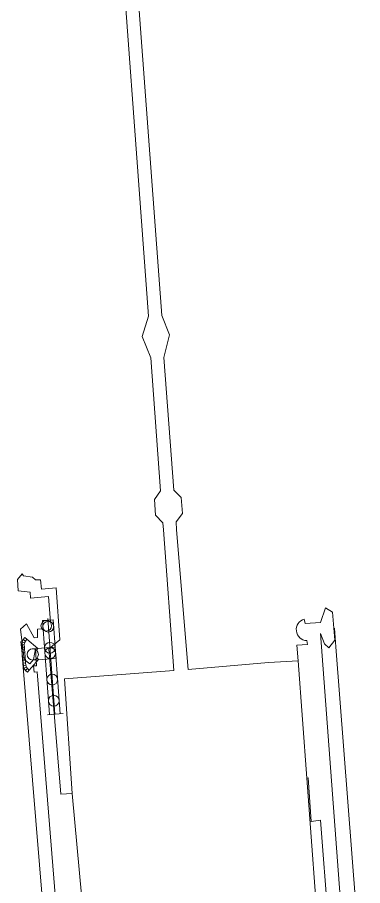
# Model space of a CAD drawing. Header units: millimetres. Extents: x 0 to 840, y 0 to 594.
# Drawn here: x 666.538 to 668.491, y 210.992 to 215.903 of the extents above; entities that cross this region are included whole.
import ezdxf

# ---------------------------------------------------------------- set-up
doc = ezdxf.new("R2010")
doc.units = ezdxf.units.MM
doc.layers.add('AC-0000-BESTAAND-co-06', color=1, linetype='Continuous')

msp = doc.modelspace()

# ---------------------------------------------------------------- linework, layer by layer
at = {"layer": 'AC-0000-BESTAAND-co-06', "linetype": 'Continuous', "lineweight": 13, "transparency": 33554687}
for p, q in [((666.7405, 212.496), (666.6797, 212.4915)), ((666.6797, 212.4915), (666.719, 211.9592)), ((666.7095, 212.5028), (666.7494, 211.9614)), ((666.7405, 212.496), (666.7798, 211.9637)), ((666.5921, 212.3853), (666.6531, 212.3327)), ((666.5649, 212.3106), (666.5672, 212.2807)), ((666.5799, 212.3117), (666.5821, 212.2818)), ((666.6225, 212.3319), (666.7519, 212.3414)), ((666.6458, 212.3242), (666.6531, 212.3327)), ((666.7519, 212.3414), (666.7566, 212.2776)), ((668.3398, 212.3427), (668.4905, 210.398)), ((666.5657, 212.2956), (666.77, 209.8031)), ((666.605, 212.2108), (666.6576, 212.2718)), ((666.6272, 212.2681), (666.7566, 212.2776)), ((666.6491, 212.2791), (666.6576, 212.2718)), ((666.7964, 211.9649), (666.709, 211.9584))]:
    msp.add_line(p, q, dxfattribs=at)
at = {"layer": 'AC-0000-BESTAAND-co-06', "linetype": 'Continuous', "lineweight": 13, "transparency": 33554687, "flags": 128}
for points in [[(667.0507, 216.9849), (667.086, 216.8501), (667.2804, 214.213), (667.2446, 214.0975), (667.2929, 213.977), (667.3481, 213.2245), (667.3133, 213.1754), (667.3192, 213.0866), (667.3614, 213.0441), (667.3642, 213.0054)], [(667.4388, 213.0054), (667.4352, 213.05), (667.4716, 213.0969), (667.4642, 213.1872), (667.422, 213.2293), (667.3658, 213.98), (667.3988, 214.1075), (667.3545, 214.2171), (667.1587, 216.856), (667.1759, 216.9942)], [(667.3642, 213.0054), (667.4226, 212.2094), (666.8049, 212.162), (666.8475, 211.5133), (666.9033, 210.9185), (666.9142, 210.7596), (666.8446, 210.7536), (666.8515, 210.6675), (666.9203, 210.6706), (666.9208, 210.6641), (667.2269, 210.6851), (667.2838, 210.689), (667.3457, 209.8785), (667.3461, 209.8293), (667.721, 204.8892)], [(668.2233, 210.9362), (668.1256, 212.2629), (667.9583, 212.2537), (667.5035, 212.214), (667.4388, 213.0054)], [(666.7244, 212.4814), (666.7144, 212.6265), (666.6122, 212.6179), (666.6111, 212.6522), (666.5428, 212.6588), (666.538, 212.7229), (666.5648, 212.755), (666.5729, 212.7447), (666.623, 212.7372), (666.64, 212.7218), (666.6688, 212.7212), (666.674, 212.6693), (666.757, 212.6768), (666.7789, 212.3827), (666.7162, 212.3309), (666.784, 211.5092), (666.8475, 211.5133)], [(666.6497, 212.2004), (666.6324, 212.199), (666.6295, 212.2349), (666.6466, 212.2348), (666.6406, 212.3311), (666.6286, 212.2712), (666.608, 212.2457), (666.5758, 212.2705), (666.5556, 212.4421), (666.5899, 212.4725), (666.6324, 212.3933), (666.6522, 212.396), (666.6522, 212.4431), (666.6756, 212.4454)], [(668.3315, 212.4488), (668.3398, 212.3427)], [(666.5576, 212.3732), (666.5738, 212.218)], [(666.6497, 212.2004), (666.7627, 210.7998), (666.7454, 210.7984), (666.7483, 210.7625), (666.7656, 210.7639), (666.7733, 210.6689)]]:
    msp.add_lwpolyline(points, dxfattribs=at)
for points in [[(668.1256, 212.2629), (668.1191, 212.3513), (668.1785, 212.3552), (668.1741, 212.3777), (668.1741, 212.3777, -0.846707), (668.16, 212.4992), (668.16, 212.4992), (668.1664, 212.4755), (668.2517, 212.4796), (668.2803, 212.5635), (668.3195, 212.5386), (668.3331, 212.3803), (668.2998, 212.3364), (668.2756, 212.3598), (668.252, 212.418), (668.3734, 210.8025), (668.3849, 210.8648), (668.4058, 210.8903), (668.4472, 210.8516), (668.4573, 210.6921), (668.4204, 210.6632), (668.3798, 210.742), (668.2937, 210.7319), (668.2948, 210.7048)], [(668.2948, 210.7048, -1.201628), (668.2962, 210.8005), (668.2962, 210.8005), (668.2523, 211.362), (668.2, 211.3549), (668.1821, 211.6012), (668.1745, 211.5992)]]:
    msp.add_lwpolyline(points, format="xyb", dxfattribs=at)
for points in [[(666.5644, 212.3702), (666.5616, 212.3555), (666.5767, 212.3546), (666.5788, 212.3655)], [(666.5627, 212.3405), (666.5616, 212.3555), (666.5767, 212.3546), (666.5777, 212.3416)], [(666.571, 212.3837), (666.5644, 212.3702), (666.5788, 212.3655), (666.5836, 212.3754)], [(666.5808, 212.3951), (666.571, 212.3837), (666.5836, 212.3754), (666.5921, 212.3853)], [(666.5638, 212.3256), (666.5627, 212.3405), (666.5777, 212.3416), (666.5788, 212.3267)], [(666.5649, 212.3106), (666.5638, 212.3256), (666.5788, 212.3267), (666.5799, 212.3117)], [(666.5672, 212.2807), (666.5683, 212.2657), (666.5832, 212.2668), (666.5821, 212.2818)], [(666.5683, 212.2657), (666.5694, 212.2508), (666.5843, 212.2519), (666.5832, 212.2668)], [(666.5694, 212.2508), (666.5705, 212.2358), (666.5853, 212.2389), (666.5843, 212.2519)], [(666.5754, 212.2217), (666.5705, 212.2358), (666.5853, 212.2389), (666.5889, 212.2285)], [(666.5838, 212.2092), (666.5754, 212.2217), (666.5889, 212.2285), (666.5951, 212.2193)], [(666.5952, 212.1994), (666.5838, 212.2092), (666.5951, 212.2193), (666.605, 212.2108)]]:
    msp.add_lwpolyline(points, close=True, dxfattribs=at)
at = {"layer": 'AC-0000-BESTAAND-co-06', "linetype": 'Continuous', "lineweight": 13, "transparency": 33554687}
for centre, radius in [((666.7015, 212.462), 0.03), ((666.7129, 212.4569), 0.0305), ((666.7217, 212.3372), 0.0305), ((666.6249, 212.3), 0.032), ((666.7239, 212.3073), 0.0305), ((666.7349, 212.1577), 0.0305), ((666.7438, 212.038), 0.0305)]:
    msp.add_circle(centre, radius, dxfattribs=at)

doc.saveas('drawing.dxf')
